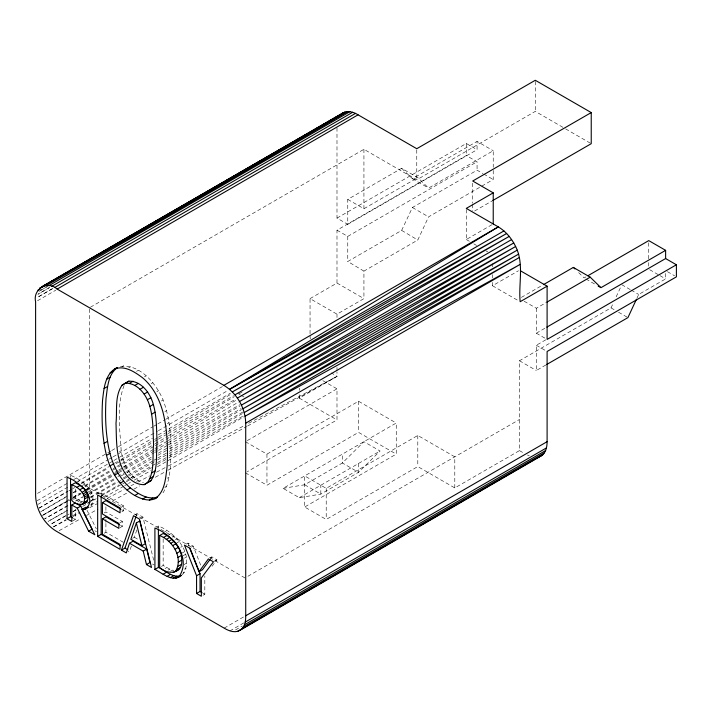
<?xml version="1.0" encoding="UTF-8"?>
<svg xmlns="http://www.w3.org/2000/svg" width="712" height="712" viewBox="0 0 712 712"><rect width="100%" height="100%" fill="white"/><g stroke="black" fill="none" stroke-linecap="round" stroke-linejoin="round"><path stroke-width="0.53" stroke-dasharray="3.56 2.67" d="M182.343 574.887C195.56 556.099 176.514 532.816 158.384 526.017L156.649 527.022M163.004 492.855C170.88 480.386 170.444 464.927 171.022 450.723C170.862 433.563 169.242 416.155 163.11 400.002C156.124 383.359 139.089 362.684 119.029 366.778M90.985 505.956C98.701 491.983 81.755 479.817 70.532 475.296L68.797 476.31M131.382 546.051L129.753 550.892L128.009 551.898M132.583 538.272L134.328 537.266L137.087 529.096M136.295 515.773L137.024 513.69L142.907 517.081L153.917 561.163M310.049 333.741L310.049 298.613L336.99 314.161L363.93 298.613L363.93 271.13L417.802 240.024L428.579 216.849L480.867 186.66M454.799 487.934L454.799 456.828L417.802 435.468L326.212 488.352L304.665 475.91L304.665 507.006L326.212 519.448L417.802 466.574L454.799 487.934L519.448 450.607L519.448 360.753L611.038 307.878L612.907 303.846M616.192 296.797L620.873 286.722M636.813 298.479L638.691 294.457L665.622 278.899L665.622 271.655M363.93 271.13L347.767 261.491L401.639 230.394L412.417 207.512L477.067 170.186L482.772 173.479M124.075 385.539C116.296 405.974 119.936 429.354 121.182 450.749C123.123 463.966 129.735 478.375 143.477 482.585M210.619 558.608L211.873 556.9L216.929 559.819L211.197 567.437M283.118 488.352L304.665 484.765L342.374 462.996L363.93 441.689L380.092 451.025L358.537 472.323L320.827 494.092L299.28 497.679L283.118 488.352L396.255 423.026L396.255 454.131L304.665 507.006M67.329 495.926L40.62 511.812L67.587 496.246M73.06 492.526L77.831 489.687M84.505 485.718L112.176 469.27M113.128 468.701L115.994 467.001M116.946 466.431L120.764 464.162M121.716 463.592L154.157 444.306M155.109 443.736L167.516 436.367M168.468 435.797L234.301 396.655M239.072 393.816L242.89 391.547M67.658 501.319L42.515 515.426L69.189 499.521M72.998 497.261L79.664 493.291M86.339 489.322L113.973 472.875M114.926 472.314L117.783 470.605M118.735 470.045L122.553 467.775M123.505 467.206L153.997 449.067M154.949 448.498L157.806 446.798M158.758 446.228L167.338 441.128M168.29 440.559L236.9 399.743M39.053 508.137L67.711 491.111M81.088 483.172L108.794 466.716M114.525 463.307L120.257 459.908M121.218 459.338L153.694 440.052M154.655 439.482L157.521 437.782M158.473 437.213L167.071 432.104M168.032 431.543L232.041 393.522M52.848 288.351L37.514 297.34L52.928 288.467M49.439 287.514L37.923 294.243L49.484 287.586M235.521 629.924L242.258 626.026M37.531 300.731L55.83 290.167M90.451 307.201L363.93 149.306L416.769 179.816L535.291 111.384L564.687 128.356M336.99 127.849L336.99 218.112L347.767 224.333L347.767 199.396L401.639 168.299L417.802 177.626L428.579 188.057L493.229 150.73L493.229 167.338M336.99 218.112L466.289 143.468L477.067 149.689L477.067 141.403L493.229 150.73M401.639 168.299L412.417 178.721L477.067 141.403M347.767 199.396L363.93 208.732L417.802 177.626M310.049 298.613L336.99 283.056L336.99 230.181L466.289 155.536L477.067 161.757L477.067 170.186M347.767 224.333L477.067 149.689M121.983 366.635L123.728 365.63M336.99 230.181L347.767 236.402L477.067 161.757M128.712 367.739L130.456 366.733M136.526 371.326L138.27 370.32M144.429 376.853L146.174 375.847M481.819 186.108L493.229 179.522L493.229 168.45M151.202 383.635L152.946 382.629M156.845 391.689L158.589 390.683M474.619 211.01L491.832 201.078M161.366 401.007L163.11 400.002M164.828 411.634L166.572 410.628M466.289 209.515L466.289 239.508L493.229 223.96M37.531 493.389L106.871 453.33M107.832 452.77L110.716 451.105M111.686 450.545L117.462 447.207M118.423 446.655L153.089 426.622M154.05 426.07L156.943 424.397M157.904 423.845L164.65 419.947M165.611 419.386L222.42 386.563M167.302 423.64L169.047 422.634M119.438 451.755L121.182 450.749M37.024 500.794L67.845 482.985M73.621 479.648L108.286 459.623M109.248 459.062L112.14 457.398M113.101 456.837L157.397 431.25M158.358 430.689L227.698 390.63M37.852 504.443L67.702 487.195M77.332 481.632L112.968 461.047M113.929 460.486L152.448 438.236M158.224 434.899L230.448 393.166M78.044 481.641L79.789 480.636M121.254 459.836L122.998 458.831M39.062 508.146L67.951 491.449M68.913 490.897L71.805 489.224M72.766 488.672L74.689 487.56M81.435 483.662L108.393 468.087M116.1 463.637L119.945 461.412M120.915 460.851L153.65 441.938M154.611 441.378L157.503 439.713M158.465 439.153L167.133 434.151M168.094 433.59L233.572 395.756M82.334 485.522L84.951 484.009M73.363 492.909L78.178 490.123M84.915 486.234L111.882 470.65M112.843 470.098L154.246 446.175M155.207 445.614L236.099 398.88M85.235 486.839L86.98 485.833M123.674 466.645L125.41 465.639M86.294 489.616L88.911 488.103M42.515 515.408L67.551 500.945M73.327 497.608L81.026 493.158M86.802 489.82L117.614 472.012M118.352 471.495L123.399 468.674M124.128 468.158L154.21 450.874M154.922 450.385L167.685 443.087M168.397 442.606L238.645 402.049M73.559 499.415L75.303 498.409L82.263 502.111M87.977 492.179L90.593 490.666M67.791 505.476L44.687 518.826L67.925 505.805M75.499 501.026L83.197 496.576M88.982 493.238L116.901 477.102M117.863 476.542L125.57 472.092M126.531 471.54L151.567 457.068M158.304 453.179L167.934 447.617M168.895 447.056L240.149 405.885M126.932 472.528L128.676 471.522M90.139 494.413L91.884 493.407M77.75 501.835L79.495 500.83M67.32 510.326L48.069 521.451L67.453 510.593M79.842 503.09L82.725 501.426M90.433 496.976L117.391 481.392M123.167 478.055L127.021 475.83M127.982 475.278L153.018 460.815M153.979 460.255L156.863 458.59M157.833 458.03L168.424 451.915M169.385 451.355L241.59 409.631M90.967 497.35L92.711 496.344M99.404 493.977L101.149 492.971L123.568 505.912L123.568 510.807L120.951 512.32M90.371 500.999L92.978 499.495M131.168 477.449L132.913 476.444M66.082 515.435L50.677 524.335L69.1 513.993M72.82 511.536L76.674 509.311M87.264 503.188L90.148 501.524M91.118 500.963L95.933 498.186M101.709 494.849L119.038 484.836M126.736 480.386L129.629 478.713M130.59 478.161L156.587 463.138M157.548 462.586L168.139 456.463M169.1 455.911L243.237 413.076M90.736 504.399L92.48 503.393M53.427 526.853L65.949 519.627M72.686 515.728L78.462 512.391M90.976 505.164L97.722 501.266M104.459 497.377L123.71 486.252M124.68 485.691L127.564 484.027M128.525 483.466L130.456 482.353M134.301 480.128L150.668 470.677M157.414 466.778L167.035 461.216M168.005 460.664L244.065 416.725M136.526 481.365L138.27 480.36M72.695 520.97L75.303 519.457L75.303 509.578M492.508 282.424L492.508 285.752L518.487 270.756M299.28 394.813L299.28 398.142L336.99 376.372L336.99 371.931M104.174 512.969L105.91 511.964L122.357 521.46L122.357 526.355L119.75 527.859M167.275 478.197L169.02 477.191M120.951 507.425L123.568 505.912M164.775 487.373L166.51 486.367M247.313 440.586L336.99 388.814L336.99 419.92L247.313 471.691M119.75 522.973L122.357 521.46M135.28 514.696L137.024 513.69M104.174 533.244L105.91 532.238L123.568 542.428M521.371 297.411L541.574 285.743M140.291 518.585L142.907 517.081M245.4 441.689L266.955 454.131L358.537 401.257L396.255 423.026M586.003 276.834L584.098 277.929L577.174 271.174M524.139 301.229L536.323 308.26L545.944 302.707M164.81 531.739L166.555 530.734M168.45 535.068L171.067 533.555M172.74 537.195L174.485 536.189M245.4 472.795L266.955 485.237L358.537 432.362L396.255 454.131M175.41 539.776L177.155 538.77M536.323 308.26L536.323 333.198L545.899 327.671M176.772 542.936L179.388 541.423M180.723 547.288L182.468 546.273M186.197 544.084L187.932 543.078L193.237 546.14L201.274 566.672M545.864 364.989L536.323 370.498L536.323 345.267L545.899 339.74M191.492 547.145L193.237 546.14M182.147 553.055L184.755 551.551M161.41 566.458L163.155 565.453L169.776 569.128L173.879 570.499M182.975 555.832L185.592 554.319M165.05 568.559L166.795 567.553M184.444 558.181L186.188 557.167M168.032 570.134L169.776 569.128M170.613 571.184L172.357 570.178M299.28 497.679L380.092 451.025M184.043 564.598L186.66 563.085M184.417 569.199L186.161 568.194M182.931 573.178L184.675 572.172M210.129 557.905L211.873 556.9M214.321 561.332L216.929 559.819M203.071 595.241L204.816 594.235L204.816 575.91M247.892 576.284L519.448 419.502M224.173 628.135L243.424 617.019M229.878 630.939L244.314 622.591M68.628 500.776L71.529 499.148M72.499 498.605L81.204 493.728M87.006 490.47L113.11 475.821M118.913 472.572L123.755 469.858M124.716 469.315L153.73 453.046M154.7 452.503L157.601 450.874M158.571 450.331L167.275 445.445M168.237 444.902L239.802 404.763M76.629 500.91L82.441 497.652M89.214 493.852L115.353 479.185M121.156 475.919L125.997 473.204M126.967 472.661L151.158 459.08M157.939 455.28L168.584 449.308M169.554 448.756L241.181 408.563M90.691 497.528L122.66 479.568M123.63 479.025L128.471 476.301M129.442 475.758L156.56 460.522M157.53 459.97L168.183 453.989M169.145 453.446L242.756 412.079M72.98 511.803L76.852 509.623M82.672 506.357L96.236 498.72M101.077 495.988L125.303 482.353M126.273 481.81L131.124 479.078M132.085 478.535L151.469 467.624M157.281 464.349L167.943 458.35M168.913 457.807L243.531 415.808M59.158 530.663L80.527 518.79M86.357 515.559L98.016 509.08M112.585 500.99L128.124 492.357M133.954 489.126L139.783 485.887M155.332 477.254L166.991 470.783M167.961 470.24L246.646 426.541M247.616 426.007L336.99 376.372L331.445 372.91M53.462 526.924L66.216 520.152M73.087 516.503L79.958 512.862M89.765 507.647L97.615 503.482M107.423 498.275L124.102 489.42M130.972 485.771L133.909 484.204M137.834 482.122L149.609 475.874M156.48 472.225L167.267 466.493M168.246 465.977L244.768 425.34M248.693 423.257L336.99 376.372M527.432 454.995L529.319 455.858M565.631 128.908L591.236 143.682M667.42 271.655L674.602 275.802M649.682 269.697L659.063 275.117M659.997 275.651L665.622 278.899M483.715 174.031L493.229 179.522M621.807 284.711L630.254 289.579M631.188 290.122L638.691 294.457M412.417 178.721L428.579 188.057M585.976 279.015L595.348 284.426M611.038 307.878L614.785 310.04M618.541 312.212L626.978 317.08M412.417 207.512L428.579 216.849M466.289 239.508L470.036 241.671M473.783 243.833L476.595 245.462M485.958 250.864L487.827 251.95M492.508 285.752L519.208 301.167M536.323 333.198L547.101 339.419M536.323 345.267L545.303 350.455M519.448 360.753L536.323 370.498M336.99 283.056L363.93 298.613M519.448 450.607L523.809 453.126M322.848 380.653L336.99 388.814M299.28 398.142L336.99 419.92M237.327 393.113L240.202 394.777M241.163 395.329L244.047 396.993M304.665 484.765L320.827 494.092L320.827 485.237M245.008 577.957L89.481 488.165L89.481 307.753M121.707 509.739L123.568 510.807M120.533 525.296L122.357 526.355M134.328 537.266L138.938 539.927M73.398 518.354L75.303 519.457M94.767 530.698L96.538 531.713M152.475 564.011L154.157 564.981M202.911 593.132L204.816 594.235M401.639 230.394L417.802 240.024M87.015 510.282L96.343 528.829M187.932 543.078L189.152 546.149M310.049 335.939L310.245 338.876M648.748 242.801L648.748 261.473M648.748 262.568L648.748 266.964M535.291 81.391L535.291 111.384M492.508 263.538L492.508 266.867M492.508 274.645L492.508 277.983M472.715 183.233L472.715 203.232M472.715 204.335L472.715 211.001M466.289 143.468L466.289 155.536M417.802 435.468L417.802 466.574M416.769 149.823L416.769 179.816M363.93 149.306L363.93 208.732M358.537 401.257L358.537 432.362M358.537 463.468L358.537 472.323L342.374 462.996L342.374 454.131M347.767 236.402L347.767 261.491M336.99 314.161L336.99 317.499M336.99 367.49L336.99 370.818M326.212 488.352L326.212 519.448M299.28 388.147L299.28 390.372M266.955 454.131L266.955 485.237M163.155 539.011L163.155 565.453M158.384 526.017L158.384 528.197M105.91 506.811L105.91 511.964M105.91 519.057L105.91 522.35M105.91 523.445L105.91 532.238M101.149 492.971L101.149 495.152M75.303 489.028L75.303 498.409M70.532 475.296L70.532 477.476M47.392 286.447L38.751 291.484L47.419 286.491"/><path stroke-width="1.07" d="M239.819 630.405C244.839 627.441 245.845 621.095 245.72 615.764L245.72 423.159C245.355 408.029 236.873 393.158 223.862 385.343L57.165 289.099C47.499 280.208 32.627 289.161 35.609 301.844L35.609 494.502C35.582 509.489 44.162 524.343 57.209 531.739L224.173 628.135C228.739 630.912 234.72 633.253 239.819 630.405L541.004 456.018C545.935 453.108 547.083 446.958 547.101 441.689L547.101 351.488L676.4 276.843L676.4 264.775L665.622 258.554L546.861 327.12M175.401 571.522C183.607 558.217 173.069 540.826 159.666 535.513L159.666 567.464C167.48 575.332 183.126 573.836 181.702 560.139C182.156 548.196 173.586 538.192 163.155 533.502L159.666 535.513M117.213 367.508C104.958 373.293 103.899 388.636 102.537 400.438C101.522 418.816 102.074 437.435 106.489 455.386C110.609 471.62 119.981 486.999 134.79 495.481C141.323 499.103 149.814 502.218 156.711 497.75M117.329 367.65C107.815 374.557 107.521 387.809 106.026 398.426C105.011 416.805 105.563 435.424 109.968 453.375C113.466 466.485 119.91 479.06 130.376 487.96C138.012 493.469 147.642 500.492 157.512 496.976M82.485 504.434C88.858 496.567 79.192 487.355 71.823 484.792L71.823 500.42C76.415 506.179 88.439 506.116 87.994 497.029C88.154 489.723 80.91 485.735 75.303 482.781L71.823 484.792M144.18 484.658L147.455 482.647C154.958 471.602 152.243 457.202 153.57 444.671C153 431.89 153.392 418.887 149.858 406.463C146.823 395.338 138.03 382.905 125.392 383.163L122.099 385.165C114.472 396.148 117.346 410.637 116.003 423.142C116.456 435.753 115.994 448.587 119.509 460.842C122.509 472.145 131.337 484.881 144.18 484.658L150.944 480.636C158.447 469.591 155.732 455.19 157.058 442.659C156.48 429.879 156.88 416.876 153.338 404.443C150.312 393.327 141.519 380.893 128.881 381.151L125.392 383.163M129.522 543.212L126.273 552.904L121.449 550.127L133.544 515.702L139.418 519.092L151.505 567.473L146.476 564.572L143.219 551.124L129.522 543.212L133.002 541.2L146.708 549.112L149.956 562.56L146.476 564.572M136.357 522.946L130.848 539.278L141.902 545.659L145.381 543.648L139.846 520.935L136.357 522.946L141.902 545.659M121.449 550.127L124.938 548.115L135.93 516.814M636.341 299.494L627.913 317.623L546.816 364.437M198.995 571.763L208.385 558.911L213.449 561.83L201.336 577.922L201.336 596.247L196.565 593.488L196.565 575.75L184.453 545.089L189.748 548.151L198.995 571.763L202.484 569.742L209.995 559.472M178.863 576.898C192.071 558.119 173.034 534.828 154.905 528.028L154.905 569.44C162.692 573.4 172.74 582.799 181.471 575.394M154.967 498.756C165.042 491.885 165.576 478.286 167.035 467.321C168.059 449.032 167.48 430.502 163.084 412.64C159.586 399.477 153.178 386.812 142.685 377.858C134.817 372.056 124.76 365.069 114.605 369.021M313.004 130.634L340.888 114.454C345.614 109.826 353.081 111.544 358.056 114.819L416.769 148.71L535.291 80.278L591.236 112.576L591.236 143.682L492.784 200.526M147.66 482.647L150.944 480.636M128.881 381.151L122.099 385.165M234.933 394.857L509.214 236.402L232.326 391.929L506.65 233.5L229.584 389.33L498.302 226.888C505.947 231.471 511.741 238.582 515.63 246.512C524.281 263.538 518.389 283.563 520.161 301.719L547.101 286.171L547.101 339.419L676.4 264.775M228.401 179.744L231.284 178.071M246.663 169.145L248.586 168.023M251.478 166.35L253.401 165.237M260.129 161.33L262.052 160.209M263.974 159.096L266.858 157.423M268.78 156.311L270.702 155.189M273.586 153.516L275.508 152.404M277.431 151.282L279.353 150.17M282.237 148.496L284.159 147.375M286.091 146.263L288.974 144.589M290.897 143.468L292.819 142.355M295.702 140.682L297.625 139.57M299.547 138.448L311.082 131.756L295.649 140.558M54.557 287.568L355.493 113.395M57.165 289.099L358.056 114.819M245.72 423.159L520.161 264.392L245.115 416.208L519.413 257.468L244.234 412.533L518.674 254.077L242.819 408.822L517.223 250.152L241.412 405.119L515.63 246.512L239.517 401.515L513.744 242.97L237.336 398.079L511.59 239.579M244.465 624.798L545.659 450.509M243.264 627.112L544.44 452.77M237.648 631.322L542.873 454.621M342.748 113.003L39.614 288.307L118.539 242.765M41.527 286.865L344.902 112.042M120.47 241.653L135.867 232.762M137.79 231.649L206.133 192.213M208.055 191.11L223.461 182.219M225.384 181.106L280.252 149.449M282.175 148.336L293.727 141.67M312.977 130.563L340.888 114.454M48.861 285.681L349.904 111.677L46.2 285.539L347.305 111.597L43.735 285.939M51.664 286.366L352.654 112.282M110.049 372.874L113.537 370.863M106.542 379.327L110.031 377.315M104.041 388.521L107.521 386.509M591.236 112.576L472.715 181.008L493.229 192.854L493.229 223.96M129.584 383.225L133.064 381.214M134.79 385.441L138.27 383.43M140.024 389.25L143.512 387.239M144.18 394.003L147.66 391.992M493.229 192.854L466.289 208.402L498.302 226.888L223.862 385.343M147.402 399.735L150.891 397.714M149.858 406.463L153.338 404.443M151.612 414.188L155.091 412.177M104.014 443.371L107.494 441.36M106.489 455.386L109.968 453.375M229.584 389.33L503.945 230.919M109.951 465.968L113.431 463.957M76.54 487.515L80.029 485.504M79.886 489.767L83.375 487.756M82.245 492.232L85.734 490.221M114.463 475.216L117.952 473.204M83.251 493.825L86.739 491.814M83.954 495.507L87.442 493.496M84.372 497.261L87.861 495.241M71.823 505.013L75.303 502.992L80.75 506.134L92.115 529.158L88.626 531.179L77.261 508.154L71.823 505.013L71.823 521.469L67.053 518.719L67.053 477.316C77.501 480.582 99.288 498.169 85.137 509.267L82.058 509.356L94.821 534.748L88.626 531.179M84.514 499.041L87.994 497.029M84.016 502.538L87.505 500.527M81.213 504.781L82.957 503.776M83.384 503.678L86.873 501.666M120.114 483.217L123.603 481.205M77.261 508.154L80.75 506.134M82.058 509.356L85.538 507.344L88.626 507.256L85.137 509.267M67.053 518.719L70.532 516.707L72.446 517.802M151.629 472.973L155.109 470.952M102.43 502.627L120.079 512.818L120.079 507.932L97.66 494.982L97.66 536.385L120.079 549.335L120.079 544.44L102.43 534.249L102.43 518.87L118.877 528.366L118.877 523.471L102.43 513.975L102.43 502.627L105.91 500.616L120.782 509.205M126.887 489.972L130.376 487.96M149.921 478.642L153.409 476.631M134.79 495.481L138.27 493.469M102.43 518.87L105.91 516.859L119.616 524.771M142.605 499.067L146.085 497.056M149.333 500.153L152.813 498.142M97.66 536.385L101.149 534.374L120.764 545.703M543.496 284.631L573.32 267.418L590.203 277.164L600.972 287.675L665.622 250.348L665.622 258.554M587.898 275.74L648.748 240.612L665.622 250.348M546.905 302.155L590.203 277.164M163.306 537.613L166.795 535.602M143.219 551.124L146.708 549.112M166.27 539.465L169.759 537.453M168.7 541.307L172.188 539.296M170.8 543.292L174.289 541.28M172.767 545.579L176.256 543.567M175.134 549.21L178.623 547.199M176.843 553.197L180.323 551.186M154.905 569.44L158.384 567.428C165.451 570.356 173.06 578.847 181.346 575.332M177.867 557.523L181.355 555.511M178.214 562.151L181.702 560.139M163.164 574.21L166.644 572.19M177.902 566.414L181.382 564.394M176.959 569.511L180.447 567.491M173.23 572.537L178.89 569.511M167.133 576.328L170.622 574.317M170.328 577.672L173.808 575.661M173.114 578.286L176.594 576.275M175.855 578.224L179.335 576.213M196.565 575.75L200.045 573.739L189.953 548.187M196.565 593.488L200.045 591.476L201.959 592.58M245.72 615.764L547.101 441.689M245.293 622.048L546.522 447.875M538.859 456.935L541.004 456.018M84.701 502.77L85.974 502.423M598.16 286.055L600.038 287.132M520.401 270.756L547.101 286.171M124.938 548.115L127.831 549.78M573.32 267.418L574.86 268.922M200.045 573.739L200.045 591.476M158.384 529.292L158.384 567.428M101.149 496.237L101.149 534.374M70.532 478.571L70.532 516.707M39.961 289.117L38.039 290.229L39.961 289.125"/></g></svg>
